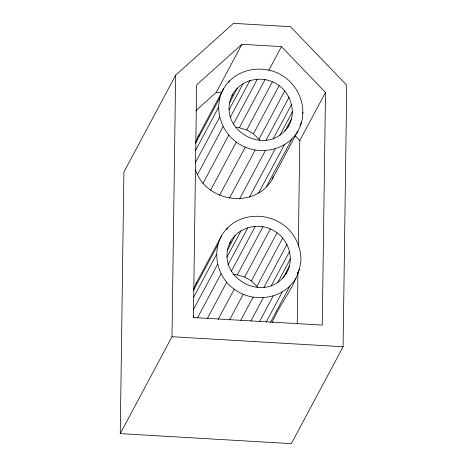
<?xml version="1.0" encoding="UTF-8"?>
<svg xmlns="http://www.w3.org/2000/svg" width="467" height="467" viewBox="0 0 467 467"><rect width="100%" height="100%" fill="white"/><g stroke="black" fill="none" stroke-linecap="round" stroke-linejoin="round"><path stroke-width="0.7" d="M120.258 433.615L123.907 172.072L175.645 75.175L233.447 23.35L290.48 26.695L346.742 85.21L343.093 346.759L291.355 443.65L120.258 433.615L171.99 336.725L175.645 75.175M297.245 323.631L297.958 272.576M298.325 246.325L299.796 140.573L325.505 92.437L281.443 46.612L241.912 44.295L196.648 84.877L193.402 317.531L322.253 325.085L325.505 92.437M297.923 131.005C285.827 152.271 255.262 156.48 236.314 142.044C219.928 130.258 213.378 106.482 223.635 88.637C235.73 67.371 266.295 63.162 285.249 77.598C301.629 89.384 308.179 113.16 297.923 131.005L272.22 179.147C254.947 209.87 205.246 202.164 195.41 169.375M295.868 278.128C283.773 299.388 253.213 303.603 234.259 289.166C214.797 275.641 210.22 245.128 227.482 227.989C244.632 210.494 275.337 213.273 290.725 231.696C297.111 239.553 300.836 249.267 300.976 259.418C299.032 282.973 280.725 301.157 272.22 322.411M287.263 128.279C298.314 112.296 290.141 88.864 272.413 81.818C257.848 75.368 238.894 81.176 231.895 95.858M285.897 274.111C296.096 258.21 287.468 235.8 270.364 228.941C255.542 222.345 236.296 228.556 229.501 243.622M195.527 142.558L197.932 136.773L223.635 88.637M232.922 93.931C214.254 129.254 267.673 159.533 288.635 125.711M193.478 289.68L195.877 283.895L221.586 235.753M230.867 241.054C212.199 276.371 265.618 306.656 286.586 272.833M272.22 179.147L273.288 176.573M195.731 110.796L216.209 92.437L241.912 44.295M195.562 143.206L219.899 97.638M228.848 82.151L229.536 80.867M195.574 150.345L218.533 107.346M195.294 162.767L219.624 117.194M229.466 102.868L237.347 88.105M229.081 109.856L243.132 83.54M197.401 174.757L223.109 126.621M230.412 117.089L249.944 80.505M233.395 124.099L257.387 79.168M203.075 183.204L228.777 135.068M268.764 70.365L281.443 46.612M235.847 127.555L239.32 127.754L265.022 79.618M210.605 190.186L236.314 142.044M239.32 127.754L246.71 129.96L272.413 81.818M219.56 195.294L245.268 147.152M259.85 140.176L253.429 133.79L279.132 85.654M259.074 139.026L284.782 90.884M229.42 198.23L255.122 150.094M266.073 140.228L289.032 97.224M239.6 198.825L265.309 150.689M273.142 138.95L291.647 104.287M193.513 290.328L217.844 244.755M226.454 229.91L227.482 227.989M279.786 135.424L292.465 111.677M193.519 297.467L216.478 254.462M249.524 197.051L275.226 148.909M284.928 131.157L291.443 118.962M193.239 309.89L217.569 264.316M227.756 249.349L235.292 235.228M258.607 192.999L284.31 144.863M302.342 113.58L303.025 112.296M227.026 256.978L241.077 230.663M266.318 186.911L292.027 138.775M299.948 125.214L301.664 122.004M197.407 318.027L221.054 273.738M228.013 264.853L247.889 227.622M231.34 271.222L255.332 226.291M207.19 318.774L226.728 282.185M233.103 274.631L237.265 274.876L262.968 226.74M218.153 319.335L234.259 289.166M237.265 274.876L244.661 277.083L270.364 228.941M229.501 319.948L243.214 294.274M257.796 287.298L251.374 280.912L277.077 232.77M257.025 286.143L282.728 238.007M240.733 320.315L253.067 297.21M264.018 287.345L286.983 244.34M250.913 320.917L263.254 297.806M271.088 286.073L289.593 251.409M277.731 282.547L290.41 258.8M259.465 321.705L273.172 296.031M282.879 278.274L289.388 266.079M266.149 322.148L282.255 291.98M270.434 322.481L289.972 285.897M297.555 272.979L299.61 269.126M197.932 136.773L199.199 135.109M195.877 283.895L196.724 282.786M216.209 92.437L221.241 92.729M171.99 336.725L343.093 346.759M246.71 129.96L253.429 133.79M244.661 277.083L251.374 280.912M295.296 135.885L299.796 140.573M193.11 315.82L193.858 317.84"/></g></svg>
